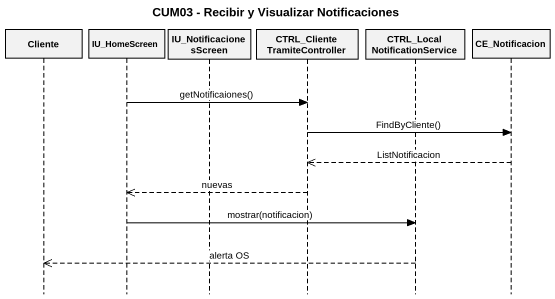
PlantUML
@startuml
title CUM03 - Recibir y Visualizar Notificaciones
hide footbox
participant Cliente
participant IU_HomeScreen
participant IU_NotificacionesScreen
participant "CTRL_ClienteTramiteController" as CTRL_ClienteTramiteControlle
participant "CTRL_LocalNotificationService" as CTRL_LocalNotificationServic
participant CE_Notificacion

IU_HomeScreen -> CTRL_ClienteTramiteControlle : getNotificaiones()
CTRL_ClienteTramiteControlle -> CE_Notificacion : FindByCliente()
CE_Notificacion -->> CTRL_ClienteTramiteControlle : ListNotificacion
CTRL_ClienteTramiteControlle -->> IU_HomeScreen : nuevas
IU_HomeScreen -> CTRL_LocalNotificationServic : mostrar(notificacion)
CTRL_LocalNotificationServic -->> Cliente : alerta OS
@enduml
